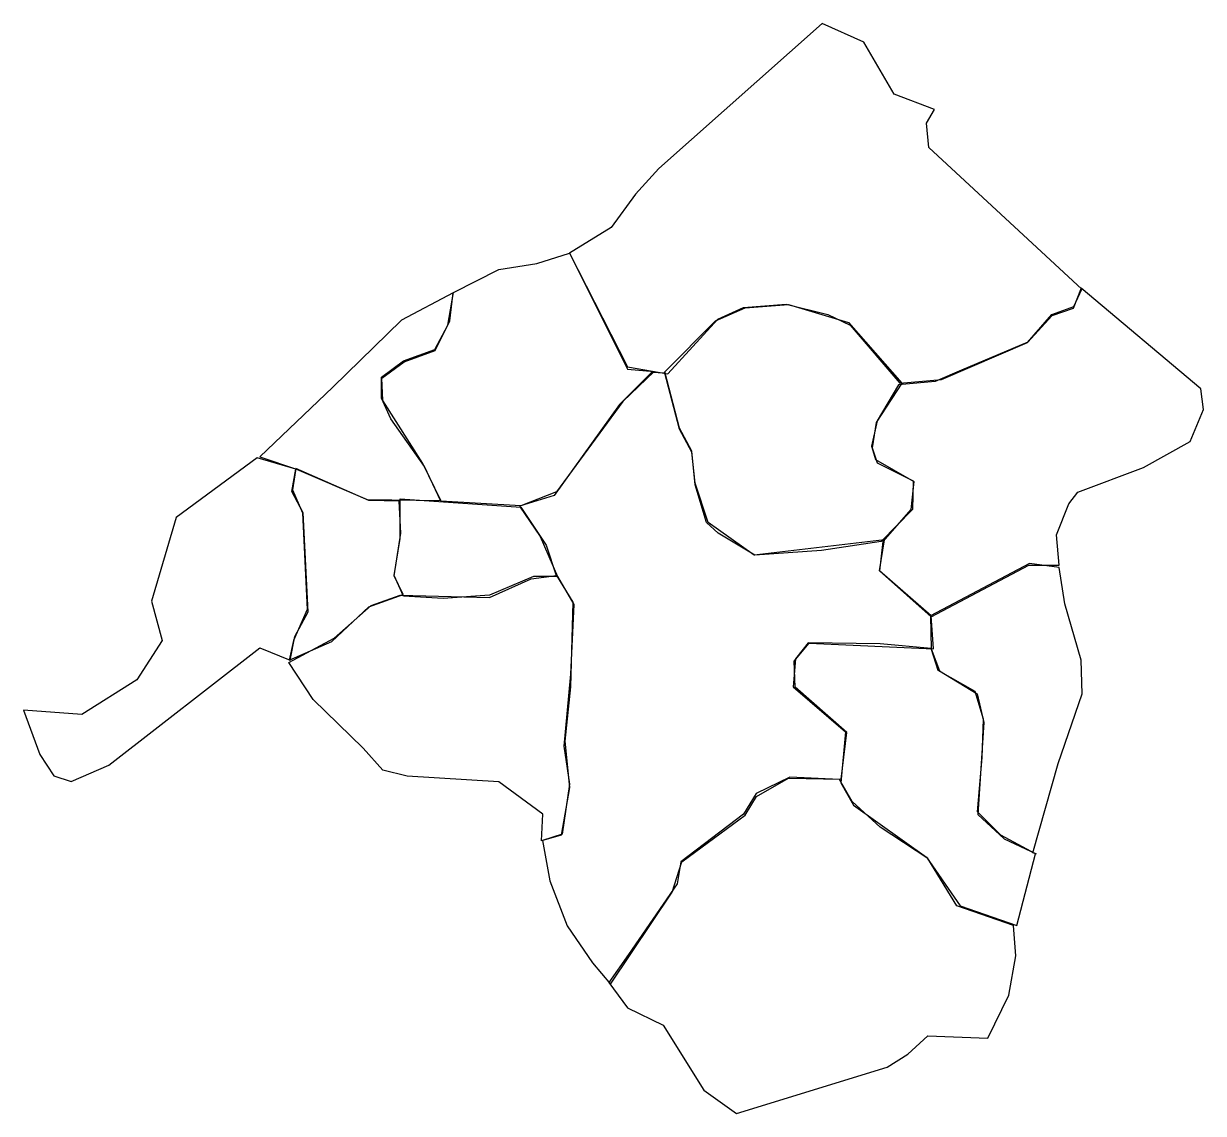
# Model space of a CAD drawing. Extents: x -497 to 84, y 275 to 812.
import ezdxf

# ---------------------------------------------------------------- set-up
doc = ezdxf.new("R2010")
doc.units = 0
doc.layers.add('Layer_1', color=7, linetype='CONTINUOUS')

msp = doc.modelspace()

# ---------------------------------------------------------------- linework, layer by layer
at = {"layer": 'Layer_1', "color": 7}
for points in [[(-103.428568, 812.000001), (-184, 740.571428), (-195.428568, 728.000004), (-207.428568, 711.428572), (-228, 698.85714), (-199.428568, 642.85714), (-179.428568, 639.428572), (-154.857144, 666.285716), (-142.285712, 672.000004), (-121.142856, 673.714284), (-100.571432, 668.571428), (-89.714288, 663.428572), (-65.142858, 634.85714), (-44.571429, 636.571428), (-2.285714, 654.85714), (9.714286, 668.571428), (20.571429, 672.571428), (24.571429, 681.14286), (-50.857143, 750.85714), (-52, 762.857144), (-48, 769.714286), (-68, 777.142858), (-82.857144, 802.857144), (-103.428568, 812.000001)], [(-228, 698.85714), (-199.428568, 641.714284), (-186.285712, 640.571428), (-201.714288, 625.714284), (-234.285712, 581.14286), (-252, 574.285716), (-291.428568, 576.571428), (-299.428568, 593.714284), (-316, 617.14286), (-320.571432, 627.428572), (-320.571432, 637.714284), (-309.714288, 645.714284), (-294.285712, 651.428572), (-288, 663.428572), (-285.142856, 679.428572), (-262.857144, 690.85714), (-244, 693.714284), (-228, 698.85714)], [(13.334014, 545.078316), (12.12183, 560.028572), (18.182746, 575.382892), (22.627417, 581.039748), (54.952298, 593.161572), (77.983777, 606.091524), (84.448752, 621.849908), (83.236568, 631.951436), (24.243661, 681.65094), (20.203051, 671.549412), (9.697465, 667.91286), (-2.020305, 654.982908), (-34.749247, 641.244836), (-47.6792, 635.58798), (-65.861946, 633.97174), (-76.367533, 616.193052), (-79.195959, 603.667164), (-77.175654, 597.202188), (-58.184786, 586.29254), (-59.80103, 572.55446), (-73.539106, 556.796084), (-75.15535, 542.249884), (-49.699506, 519.622468), (-1.616244, 545.078316), (13.334014, 545.078316)], [(-291.327992, 576.999132), (-300.217336, 595.181884), (-320.016328, 626.29458), (-320.420384, 637.204228), (-309.510744, 645.285444), (-294.156424, 650.9423), (-286.88332, 665.4885), (-285.26708, 679.226572), (-310.72292, 665.892556), (-344.664048, 632.759556), (-380.62548, 598.414372), (-362.442736, 592.353452), (-327.693488, 577.403196), (-291.327992, 576.999132)], [(-74.347227, 556.796084), (-103.84368, 552.351412), (-136.572624, 549.927044), (-154.755368, 560.836692), (-160.412224, 566.089484), (-166.06908, 584.676292), (-167.68532, 601.242796), (-173.74624, 612.556508), (-181.019336, 640.436716), (-155.967552, 665.4885), (-141.42136, 671.953476), (-120.00612, 673.569716), (-90.509672, 664.680372), (-64.245702, 634.77986), (-76.771594, 615.384932), (-78.791898, 602.859036), (-76.367533, 595.58594), (-58.588848, 586.696596), (-58.992909, 572.55446), (-74.347227, 556.796084)], [(-181.019336, 639.628596), (-187.484312, 640.032652), (-203.242696, 624.274276), (-235.567576, 579.4235), (-252.538136, 574.170708), (-242.436608, 559.220452), (-233.951328, 539.42146), (-225.870112, 525.683388), (-227.486352, 491.338196), (-230.71884, 455.780828), (-227.890416, 437.19402), (-231.52696, 412.5463), (-241.224424, 409.313812), (-237.58788, 389.51482), (-229.1026, 367.291468), (-216.576704, 349.108724), (-207.68736, 338.603132), (-177.382784, 383.857964), (-172.534056, 398.808228), (-141.42136, 421.8397), (-135.764504, 431.133108), (-120.00612, 440.022452), (-94.146216, 439.618388), (-91.317792, 462.649868), (-116.773632, 484.87322), (-117.177696, 497.803172), (-109.9046, 506.692516), (-48.487322, 503.864092), (-49.699506, 520.026532), (-75.15535, 542.249884), (-72.730983, 557.604204), (-136.976688, 549.927044), (-159.604104, 566.089484), (-166.06908, 585.484412), (-167.68532, 600.838732), (-173.74624, 612.152444), (-181.019336, 639.628596)], [(-381.837664, 598.010308), (-421.839704, 568.513852), (-433.961536, 527.299628), (-428.708744, 507.9047), (-441.234632, 488.509772), (-468.30672, 471.539212), (-496.995056, 473.559516), (-488.913832, 451.74022), (-482.044792, 441.234636), (-473.559512, 438.406204), (-454.972704, 446.487428), (-380.62548, 504.268148), (-365.675224, 498.207236), (-363.250856, 509.925004), (-356.78588, 522.046836), (-359.210248, 570.93822), (-364.867096, 581.443804), (-362.846792, 592.353452), (-381.837664, 598.010308)], [(-366.07928, 498.207236), (-345.068112, 507.500636), (-326.88536, 524.471204), (-309.9148, 530.532116), (-314.359472, 539.825524), (-311.126984, 560.836692), (-311.935104, 576.595076), (-326.88536, 576.999132), (-362.846792, 592.757516), (-364.46304, 582.251924), (-359.614304, 570.93822), (-357.189944, 523.25902), (-364.058976, 507.9047), (-366.07928, 498.207236)], [(-252, 573.714284), (-239.428568, 554.85714), (-234.285712, 539.428572), (-245.714288, 539.428572), (-267.428568, 530.285716), (-290.285712, 528.571428), (-309.714288, 529.714284), (-314.285712, 540.000004), (-311.428568, 558.285716), (-311.428568, 577.714284), (-252, 573.714284)], [(0.404061, 403.2529), (12.929953, 447.295548), (24.647722, 481.640732), (24.243661, 498.207236), (16.162441, 526.087444), (13.334014, 543.866132), (-1.212183, 545.886436), (-50.103566, 520.026532), (-49.699506, 503.864092), (-45.658895, 492.954444), (-27.072088, 481.640732), (-23.8396, 467.498596), (-26.668027, 422.243764), (-13.738074, 410.121932), (2.020305, 402.848836), (0.404061, 403.2529)], [(-234.285712, 540.000004), (-226.285712, 526.85714), (-227.428568, 485.14286), (-230.285712, 458.285716), (-228, 435.428572), (-232, 412.000004), (-241.714288, 409.14286), (-241.142856, 422.285716), (-262.857144, 438.285716), (-308, 441.14286), (-320, 444.000004), (-329.714288, 454.85714), (-354.285712, 478.85714), (-366.285712, 497.14286), (-344, 509.14286), (-325.714288, 525.14286), (-311.428568, 530.285716), (-267.428568, 529.14286), (-246.857144, 538.285716), (-234.285712, 540.000004)], [(-7.428571, 367.428572), (1.714286, 402.85714), (-15.428571, 412.000004), (-26.857143, 423.428572), (-24.571429, 450.285716), (-24, 469.14286), (-28, 482.85714), (-46.285714, 493.14286), (-49.714286, 504.000004), (-74.857143, 506.285716), (-110.285712, 506.85714), (-116.571432, 498.85714), (-117.714288, 485.14286), (-92, 462.85714), (-94.285712, 437.714284), (-88, 426.85714), (-52, 401.14286), (-35.428571, 377.14286), (-7.428571, 367.428572)], [(-208.571432, 339.428572), (-199.428568, 326.85714), (-181.714288, 318.285716), (-161.714288, 286.285716), (-145.714288, 274.85714), (-71.428571, 297.714284), (-61.142858, 304.000004), (-51.428571, 313.14286), (-21.714286, 312.000004), (-11.428571, 333.14286), (-8, 352.571428), (-9.142857, 367.428572), (-37.142857, 377.14286), (-51.428571, 400.571428), (-74.857143, 416.000004), (-88.571432, 428.571428), (-94.857144, 439.428572), (-119.428568, 440.571428), (-136, 432.571428), (-142.285712, 422.285716), (-173.142856, 398.85714), (-174.857144, 388.000004), (-198.857144, 353.14286), (-208.571432, 339.428572)]]:
    msp.add_lwpolyline(points, close=True, dxfattribs=at)

doc.saveas('drawing.dxf')
